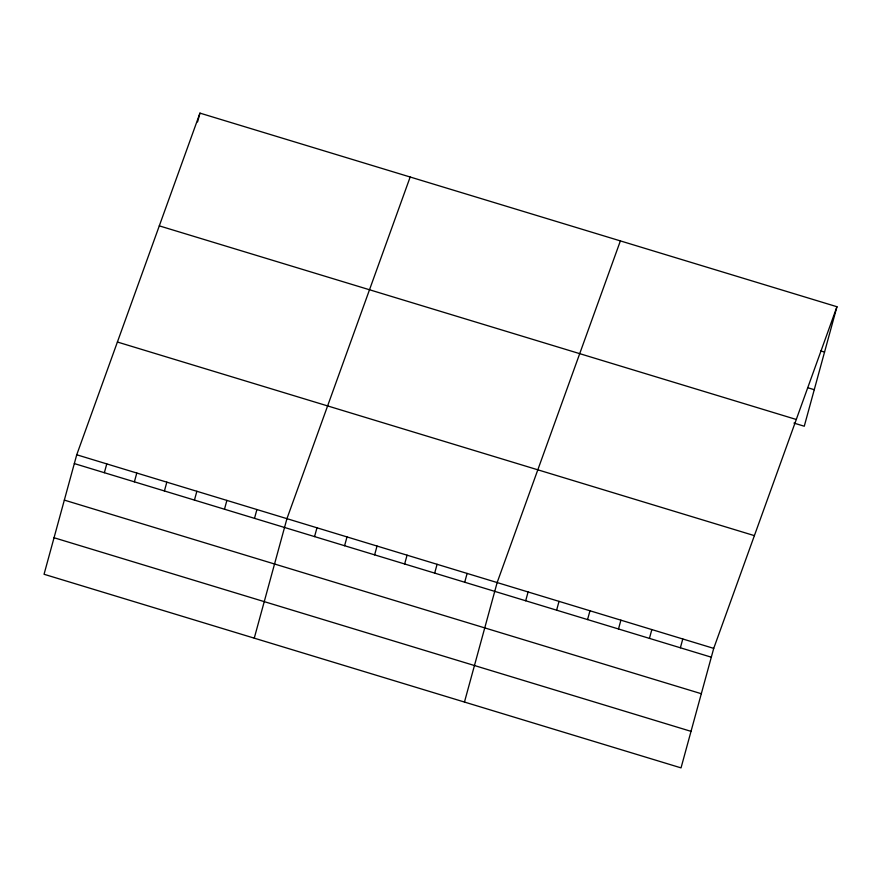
<?xml version="1.0" encoding="UTF-8"?>
<svg xmlns="http://www.w3.org/2000/svg" width="881" height="881" viewBox="0 0 881 881"><rect width="100%" height="100%" fill="white"/><g stroke="black" fill="none" stroke-linecap="round" stroke-linejoin="round"><path stroke-width="1.32" d="M76.735 454.772L44.05 574.269L681.035 767.88L713.72 648.383L836.95 306.731L199.965 113.12L76.735 454.772L713.72 648.383M197.553 121.93L199.965 113.12M104.365 472.712L106.766 463.902M134.386 481.83L136.797 473.031M164.417 490.959L166.828 482.16M194.448 500.089L196.859 491.279M224.479 509.218L226.891 500.408M254.51 518.347L256.911 509.537M254.257 638.163L286.942 518.667L410.172 177.015M314.561 536.595L316.973 527.796M344.592 545.724L347.004 536.925M374.623 554.854L377.035 546.044M404.654 563.983L407.066 555.173M434.685 573.113L437.086 564.303M464.716 582.231L467.117 573.432M464.463 702.047L497.148 582.561L620.378 240.909M525.682 600.765L528.093 591.966M556.616 610.17L559.028 601.371M587.561 619.574L589.973 610.764M618.495 628.979L620.907 620.169M649.44 638.384L651.841 629.574M680.374 647.788L682.786 638.978M836.95 306.731L804.265 426.228L793.946 423.089M820.685 350.891L824.55 352.07M807.811 387.739L814.253 389.699M159.296 225.866L796.281 419.477M117.404 342.026L754.389 535.637M74.334 463.582L711.319 657.193M64.335 500.111L701.32 693.721M54.038 537.74L691.023 731.351"/></g></svg>
